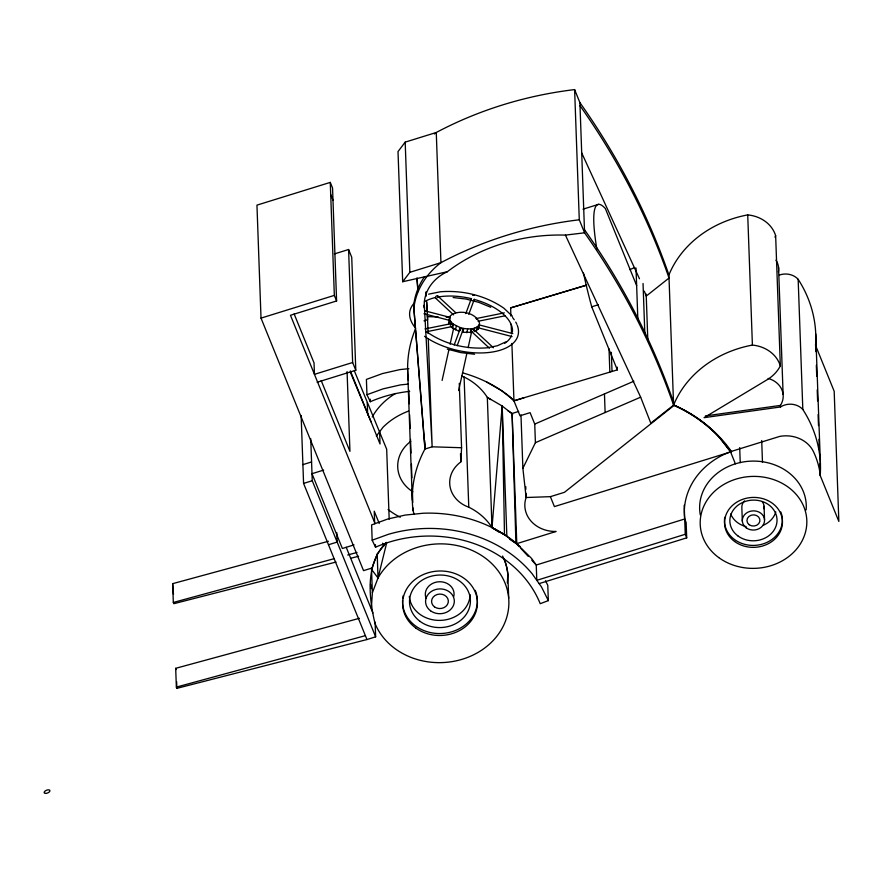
<?xml version="1.0" encoding="UTF-8"?>
<svg xmlns="http://www.w3.org/2000/svg" width="883" height="883" viewBox="0 0 883 883"><rect width="100%" height="100%" fill="white"/><g stroke="black" fill="none" stroke-linecap="round" stroke-linejoin="round"><path stroke-width="1.32" d="M798.155 279.304A141.07 121.622 -2.1 0 1 815.815 339.69L815.561 345.43L834.181 391.268L838.85 521.445L820.241 475.606L820.484 469.866A141.07 121.622 -2.1 0 0 802.824 409.48L798.155 279.304A16.159 13.94 -2.1 0 0 779.435 275.032M498.685 531.974L491.997 527.559A61.578 53.09 -2.1 0 0 468.774 507.184A31.159 26.865 -2.1 0 1 460.805 461.919L461.577 447.736L459.27 383.332M371.346 608.266L372.372 592.78L378.012 578.001A68.874 59.382 -2.1 0 1 484.988 557.857A68.874 59.382 -2.1 0 1 478.763 651.996A68.874 59.382 -2.1 0 1 374.999 623.409C368.807 597.394 365.352 565.109 384.966 543.785M507.317 582.968L507.88 574.292A68.874 59.382 -2.1 0 0 504.226 559.149M461.699 376.048A31.159 26.865 -2.1 0 0 464.094 377.008A61.578 53.09 -2.1 0 1 487.328 397.383L502.184 406.003L491.997 527.559L506.853 536.191A127.428 109.867 -2.1 0 1 515.904 542.913L531.566 558.431L536.246 565.021L536.798 580.319L685.252 534.281L684.204 505.275M423.972 313.752L449.061 320.253L449.833 317.339L424.745 310.794M512.063 336.578L478.387 327.847L478.674 326.368L479.149 324.889L512.824 333.608M449.513 317.803L448.972 323.785L450.22 315.882C458.553 308.807 476.544 312.483 479.546 323.476L477.979 329.26L474.601 331.644M450.562 324.668L451.136 322.096L449.822 319.933M453.365 324.171L459.888 327.461L459.039 331.324L452.504 328.023L453.365 324.171L451.136 322.096M442.107 380.441L448.928 349.613M450.109 344.249L453.663 328.167M455.496 329.856L456.345 326.004M478.84 325.408C475.109 329.569 468.807 329.193 463.752 328.465L462.902 332.317L472.67 332.251M466.809 332.781L467.67 328.929M470.518 332.692L471.367 328.829M458.652 390.54L466.952 353.012M468.133 347.648L471.688 331.566M474.028 330.75L474.601 328.178M476.301 330.86L477.151 327.008M386.18 542.592L377.196 554.06L371.533 569.336L378.012 578.001L386.699 542.813M478.652 327.107L478.387 327.847M454.193 344.977L459.922 329.514M465.794 313.608L471.367 298.553M457.151 345.75L462.88 330.275M468.752 314.37L474.326 299.315M477.979 329.26L478.696 327.328M509.833 539.325L516.522 543.729L556.113 531.456A30.806 26.556 -2.1 0 1 526.136 497.504L522.879 468.299L535.407 442.67L534.734 424.072L530.098 412.648L520.01 415.783L513.961 400.882L511.886 343.41M376.335 436.103L382.935 427.361A68.874 59.382 -2.1 0 1 408.531 411.114M382.582 543.2L383.686 545.926L386.357 542.394M565.429 235.11L640.65 397.173L650.804 423.178L673.586 405.109L668.917 274.933A865.009 745.771 -2.1 0 0 579.899 102.627L574.612 89.591A354.613 305.739 -2.1 0 0 436.268 132.494L405.187 142.13L398.012 151.556L402.681 281.732L447.317 271.732A167.969 144.823 -2.1 0 1 565.429 235.11L584.579 232.814A865.009 745.771 -2.1 0 1 673.586 405.109L679.391 407.88A148.454 127.991 -2.1 0 1 719.424 437.526L730.848 451.566L779.788 436.39A30.011 25.872 -2.1 0 1 813.486 451.688A99.779 86.026 -2.1 0 1 819.744 471.345L820.263 474.911M402.681 281.732L409.855 272.317L440.937 262.67A354.613 305.739 -2.1 0 1 579.281 219.779L574.612 89.591M505.827 341.887L497.471 345.728L487.239 347.814C466.345 349.436 444.756 344.315 427.449 332.317M629.844 269.635L634.745 267.516M534.734 424.072L633.851 381.224M535.407 442.67L640.65 397.173M730.848 451.566L723.585 454.657A75.861 65.408 -2.1 0 0 684.7 518.983L536.246 565.021L531.765 560.175M545.495 580.738L547.78 585.308L548.332 600.617L540.219 603.696A118.576 102.229 -2.1 0 0 375.529 547.206L372.173 540.208L371.622 524.899L387.692 519.049L405.142 515.076L423.034 513.244A127.428 109.867 -2.1 0 1 504.48 534.623L520.131 546.544M409.69 391.357A118.576 102.229 -2.1 0 0 370.308 401.732L366.953 394.723L383.023 388.873L400.474 384.889L408.145 384.105M372.173 540.208L388.244 534.358A127.428 109.867 -2.1 0 1 532.118 573.729L541.478 586.908L548.332 600.617M374.646 522.604L290.463 315.275L336.6 300.971L332.549 187.98L330.275 182.395L256.953 205.132L261.015 318.123L363.542 570.639L371.489 568.177L372.372 592.78M334.414 253.907L348.586 249.514L351.732 257.273L355.794 370.264L317.14 382.251M583.001 209.172L598.674 204.315M261.015 318.123L334.337 295.386L330.275 182.395M423.983 320.849L427.593 319.723L427.284 314.238M510.915 316.103L510.617 307.891L586.709 285.043M348.586 249.514L352.637 362.505L314.447 374.348L314.039 362.913L294.127 313.906M583.497 273.09A125.033 19.007 72.8 0 0 591.709 306.787L598.244 304.767M302.902 464.635L311.578 461.941M513.961 400.882L524.049 397.747M323.642 470.087L311.997 473.696L342.372 548.498L354.017 544.877M518.663 411.445L512.107 413.476L507.714 410.617M375.109 622.085L375.639 636.842L366.964 639.535L303.575 483.42L312.251 480.738L310.739 438.73M328.487 544.756L337.151 542.074L336.82 532.67M550.374 496.665L564.458 492.306L674.325 405.209A148.454 127.991 -2.1 0 1 728.022 446.831L731.577 451.654L554.403 506.599L550.374 496.665L526.136 497.504L525.992 493.387M539.138 583.619L686.698 537.857L686.146 522.548L684.7 518.983M510.617 307.891L586.489 285.22M513.917 400.783L617.327 369.878L617.228 367.14M336.015 562.052L173.83 603.696L173.322 602.46L172.649 583.663L328.399 541.268M173.322 602.46L334.403 558.608M347.714 554.988L357.03 552.449M366.964 639.535L176.865 688.354L176.368 687.106L175.684 668.321L359.392 618.31M176.368 687.106L365.396 635.65M350.639 558.288L358.608 556.246M428.586 294.171L440.474 291.765C462.637 290.032 485.529 295.463 503.873 308.189L512.482 316.313M424.999 328.951L451.643 323.553A1.534 0.861 78.5 0 1 452.493 324.348L452.626 324.712A1.534 0.861 78.5 0 1 452.228 326.533L425.805 331.887M475.981 318.608L504.314 312.858M478.133 321.269L505.12 315.794M452.228 326.533L451.997 326.567A1.534 0.861 78.5 0 1 451.533 326.346M705.385 415.926L780.417 405.418L780.473 406.975A16.159 13.94 -2.1 0 1 802.824 409.48M780.473 406.975L704.071 417.67L767.139 379.734A37.792 32.583 -2.1 0 0 780.329 365.893L775.649 235.717A32.87 28.344 -2.1 0 0 747.724 214.9A106.203 91.567 -2.1 0 0 668.917 274.933M408.873 368.675L399.922 369.591L382.471 373.564L366.401 379.414L366.953 394.723M426.644 301.522L427.482 316.622L438.178 316.964M446.202 317.218L450.22 317.35M461.577 447.736L432.151 446.809L424.933 449.05A133.907 115.452 -2.1 0 0 413.078 510.672L414.094 514.16M453.145 297.527L466.147 299.072L478.961 302.394L490.738 307.262M474.601 354.249L460.816 352.604L447.228 349.083M459.888 327.461L463.752 328.465M486.776 382.074L501.632 390.705L514.005 400.363M490.727 399.591L487.328 397.383L491.997 527.559L504.48 534.623L502.184 406.003L512.714 414.226M455.727 312.692L437.571 295.838A1.534 0.993 -47.1 0 0 436.323 296.092L436.025 296.346A1.534 0.993 -47.1 0 0 435.628 298.156L453.575 314.867M435.628 298.156L435.838 298.311A1.534 0.993 -47.1 0 0 436.743 298.244M511.566 398.167L510.683 397.427A127.428 109.867 -2.1 0 0 462.835 372.935M489.414 348.2L471.379 331.379A1.534 0.993 -47.1 0 1 471.787 329.812L472.074 329.536A1.534 0.993 -47.1 0 1 473.564 329.282L493.42 347.747M450.286 325.948L452.504 328.023M511.301 398.244L513.1 400.187M516.522 543.729L519.215 546.632M521.014 548.575L528.177 556.312M460.22 330.606L460.153 330.529A1.534 1.313 20.3 0 1 460.551 328.708L460.904 328.586A1.534 1.313 20.3 0 1 462.383 328.973L462.637 329.26A1.534 1.313 20.3 0 1 462.239 331.07M473.564 329.282L473.729 329.48A1.534 0.993 -47.1 0 1 473.729 330.397M730.572 451.975L719.678 437.692A134.282 115.772 -2.1 0 0 674.126 405.374M350.352 372.162L371.037 421.831M581.698 152.902L639.469 278.763M354.348 370.86L386.677 449.226L389.182 519.215M730.462 451.677L735.384 463.818M636.643 285.584L605.352 208.543A125.033 19.007 72.8 0 0 596.963 249.701M579.281 219.779L584.579 232.814L579.899 102.627M685.252 534.281L686.698 537.857M591.709 306.787L617.327 369.878M330.717 194.602L332.99 200.187M334.337 295.386L336.6 300.971M352.637 362.505L355.794 370.264M350.352 370.904L380.032 443.983L379.591 431.787M321.213 380.606L349.944 451.345L347.074 371.611M379.237 523.487L374.237 511.18L374.69 523.774M346.224 547.294L372.913 613.001M312.251 480.738L375.639 636.842M172.649 583.663L173.487 594.303M175.684 668.321L176.192 669.568M644.314 291.136L646.246 296.092L669.027 278.035A865.009 745.771 -2.1 0 0 580.01 105.728M370.54 584.325L371.147 586.842M370.507 584.822L371.423 588.608M417.008 278.002L418.089 291.622M416.908 278.377L417.88 290.639M424.602 276.545A80.463 69.371 -2.1 0 0 413.663 305.65L415.396 327.45M415.617 330.176L424.822 445.948M413.663 305.65L424.933 449.05L424.624 440.44M426.103 291.909L426.334 296.037M426.059 292.273L426.213 295.01M426.599 301.876L427.129 311.489M815.737 333.951L820.417 464.127M815.594 344.734L815.837 351.589M816.334 365.286L816.731 376.246M817.216 389.955L817.614 400.915M818.1 414.624L818.497 425.584M818.982 439.281L819.303 449.568M819.877 463.95L820.241 475.606M778.552 267.328L783.122 394.414M761.698 440.496L762.482 462.427M764.06 506.268L764.546 519.634M747.724 214.9L752.404 345.076A32.87 28.344 -2.1 0 1 780.329 365.893M739.689 447.604L740.23 462.67M742.327 521.257L741.852 507.891A11.137 9.603 -2.1 0 1 744.524 500.893M646.168 294.028L647.824 340.176M643.034 283.476L644.8 332.67M636.014 268.024L637.868 319.778M611.334 352.339L612.018 371.456M609.016 348.862L609.855 372.107M604.458 393.928L605.12 412.527M525.749 486.544L525.849 489.281M520.97 414.867L522.879 468.299M511.202 324.282L511.555 333.873M516.787 543.652L512.107 413.476L515.904 542.913M502.184 406.003L506.853 536.191M508.696 598.232L507.846 574.789A68.874 59.382 -2.1 0 0 502.582 556.047M464.094 377.008L468.774 507.184M460.507 453.696L460.805 461.919M427.482 316.622L428.089 333.498M428.288 339.017L432.151 446.809L424.293 305.043L424.414 308.145A42.969 37.042 -2.1 0 1 447.317 271.732M405.187 142.13L409.855 272.317M408.752 390.087L409.248 403.785M409.635 414.745L410.131 428.454M410.529 439.414L411.014 453.122M411.412 464.083L411.897 477.78M412.295 488.74L412.791 502.449M412.979 507.935L413.078 510.672M407.637 369.999L412.317 500.175M383.641 544.767L383.686 545.926M370.22 399.171L370.308 401.732M375.441 544.656L375.529 547.206M367.24 402.615L367.681 414.822M301.136 415.474L303.575 483.42M176.622 681.643L176.865 688.354M377.196 554.06L378.012 578.001M426.114 598.354A14.382 12.395 -2.1 0 1 438.63 581.787A14.382 12.395 -2.1 0 1 453.818 596.334M768.144 378.443A21.799 18.797 -2.1 0 1 780.417 405.418M782.305 518.343A28.962 24.967 -2.1 0 1 752.537 545.418A28.962 24.967 -2.1 0 1 724.744 517.339M780.771 511.974A28.962 24.967 -2.1 0 1 782.161 517.052M412.847 491.787A37.395 32.241 -2.1 0 1 410.727 441.423M762.161 501.599A11.137 9.603 -2.1 0 1 763.894 508.774M673.586 405.109A106.203 91.567 -2.1 0 1 752.404 345.076M400.275 517.217A68.874 59.382 -2.1 0 1 388.067 509.491M475.253 590.363A37.395 32.241 -2.1 0 1 445.496 633.144A37.395 32.241 -2.1 0 1 402.593 600.429M402.803 598.001A37.395 32.241 -2.1 0 1 403.222 595.628M775.991 260.132A21.799 18.797 -2.1 0 1 778.387 272.074M584.469 229.712A865.009 745.771 -2.1 0 1 673.475 402.019M434.381 133.984A80.463 69.371 -2.1 0 1 436.268 132.494L440.937 262.67A80.463 69.371 -2.1 0 0 413.774 308.752M700.318 514.944A53.333 45.982 -2.1 0 1 750.572 461.158A53.333 45.982 -2.1 0 1 806.146 509.888M372.229 416.975A68.874 59.382 -2.1 0 1 395.507 393.476M470.142 594.667A30.464 26.269 -2.1 0 1 440.352 620.396A30.464 26.269 -2.1 0 1 409.315 596.367M775.649 235.717A37.792 32.583 -2.1 0 1 774.91 237.086M775.793 511.963A23.587 20.342 -2.1 0 1 763.011 525.396M746.157 526.621A23.587 20.342 -2.1 0 1 730.683 513.994M408.41 380.496A133.907 115.452 -2.1 0 1 415.595 328.631M437.78 295.993A1.534 0.993 -47.1 0 1 437.825 297.163M517.306 325.408A55.419 28.322 12.5 0 1 489.425 352.427A55.419 28.322 12.5 0 1 424.568 336.302M415.551 328.101A55.419 28.322 12.5 0 1 414.458 302.924M512.559 317.56A55.419 28.322 12.5 0 1 514.259 319.778M515.705 322.041A55.419 28.322 12.5 0 1 516.853 324.293M472.725 331.544A1.534 0.993 -47.1 0 1 471.544 331.578M511.434 335.794A49.293 25.188 12.5 0 1 504.69 343.332M424.414 301.699A49.293 25.188 12.5 0 1 435.297 297.56M437.924 297.03A49.293 25.188 12.5 0 1 471.588 298.719M474.105 299.37A49.293 25.188 12.5 0 1 512.427 331.964M472.637 295.452A1.534 1.313 20.3 0 1 472.935 295.242L473.277 295.121A1.534 1.313 20.3 0 1 474.436 295.286M450.926 324.624A1.534 0.861 78.5 0 1 451.423 323.597M476.445 318.631A1.534 0.861 78.5 0 1 477.063 319.359M45.64 793.409A3.057 1.479 -22.1 0 0 49.934 790.715A3.057 1.479 -22.1 0 0 45.552 790.726A3.057 1.479 -22.1 0 0 45.64 793.409M430.562 610.793A14.382 12.395 -2.1 0 0 454.072 603.497A14.382 12.395 -2.1 0 0 435.22 589.645A14.382 12.395 -2.1 0 0 430.562 610.793M734.601 541.478A28.962 24.967 -2.1 0 0 781.952 526.787A28.962 24.967 -2.1 0 0 743.972 498.895A28.962 24.967 -2.1 0 0 734.601 541.478M434.469 606.842A8.389 7.241 -2.1 0 0 448.2 602.592A8.389 7.241 -2.1 0 0 437.184 594.502A8.389 7.241 -2.1 0 0 434.469 606.842M746.168 527.791A11.137 9.603 -2.1 0 0 764.38 522.14A11.137 9.603 -2.1 0 0 749.766 511.423A11.137 9.603 -2.1 0 0 746.168 527.791M415.606 627.89A37.395 32.241 -2.1 0 0 476.754 608.939A37.395 32.241 -2.1 0 0 427.703 572.912A37.395 32.241 -2.1 0 0 415.606 627.89M718.685 557.537A53.333 45.982 -2.1 0 0 805.892 530.495A53.333 45.982 -2.1 0 0 735.936 479.127A53.333 45.982 -2.1 0 0 718.685 557.537M738.033 536.003A23.587 20.342 -2.1 0 0 776.61 524.038A23.587 20.342 -2.1 0 0 745.66 501.312A23.587 20.342 -2.1 0 0 738.033 536.003M420.065 621.389A30.464 26.269 -2.1 0 0 469.877 605.948A30.464 26.269 -2.1 0 0 429.922 576.599A30.464 26.269 -2.1 0 0 420.065 621.389M749.192 524.734A6.501 5.607 -2.1 0 0 759.822 521.445A6.501 5.607 -2.1 0 0 751.29 515.175A6.501 5.607 -2.1 0 0 749.192 524.734"/></g></svg>
